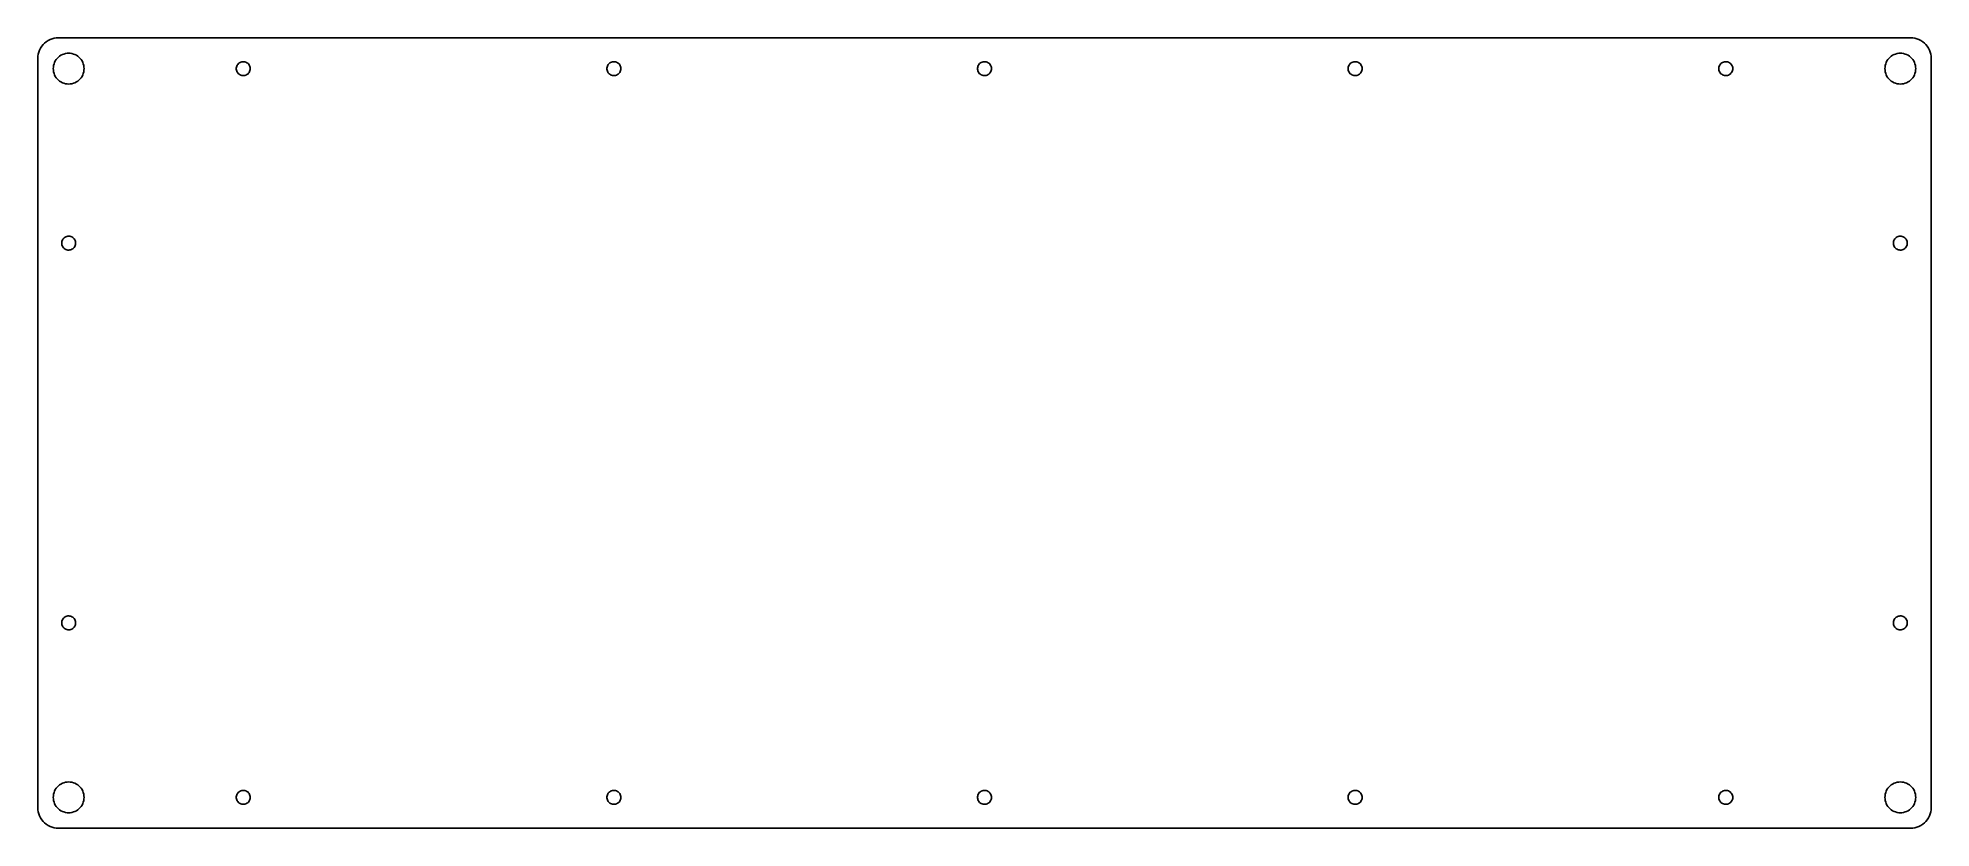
# Model space of a CAD drawing. Header units: metres. Extents: x -230 to 230, y -96 to 96.
import ezdxf

# ---------------------------------------------------------------- set-up
doc = ezdxf.new("R2010")
doc.units = ezdxf.units.M

msp = doc.modelspace()

# ---------------------------------------------------------------- linework, layer by layer
for p, q in [((-230.391, 92.2896), (-230.473, 91.7726)), ((-230.255, 92.7951), (-230.391, 92.2896)), ((-230.068, 93.2837), (-230.255, 92.7951)), ((-229.83, 93.75), (-230.068, 93.2837)), ((-229.545, 94.1889), (-229.83, 93.75)), ((-229.216, 94.5957), (-229.545, 94.1889)), ((-228.846, 94.9657), (-229.216, 94.5957)), ((-228.439, 95.2951), (-228.846, 94.9657)), ((-228, 95.5801), (-228.439, 95.2951)), ((-227.534, 95.8177), (-228, 95.5801)), ((-227.045, 96.0053), (-227.534, 95.8177)), ((-226.54, 96.1407), (-227.045, 96.0053)), ((-226.023, 96.2226), (-226.54, 96.1407)), ((-225.5, 96.25), (-226.023, 96.2226)), ((225.5, 96.25), (-225.5, 96.25)), ((-224.525, 92.1758), (-224.159, 92.3165)), ((-224.159, 92.3165), (-223.78, 92.418)), ((-223.78, 92.418), (-223.392, 92.4794)), ((-223.392, 92.4794), (-223, 92.5)), ((-223, 92.5), (-222.608, 92.4794)), ((-222.608, 92.4794), (-222.22, 92.418)), ((-222.22, 92.418), (-221.841, 92.3165)), ((-221.841, 92.3165), (-221.475, 92.1758)), ((221.475, 92.1758), (221.841, 92.3165)), ((221.841, 92.3165), (222.22, 92.418)), ((222.22, 92.418), (222.608, 92.4794)), ((222.608, 92.4794), (223, 92.5)), ((223, 92.5), (223.392, 92.4794)), ((223.392, 92.4794), (223.78, 92.418)), ((223.78, 92.418), (224.159, 92.3165)), ((224.159, 92.3165), (224.525, 92.1758)), ((226.023, 96.2226), (225.5, 96.25)), ((226.54, 96.1407), (226.023, 96.2226)), ((227.045, 96.0053), (226.54, 96.1407)), ((227.534, 95.8177), (227.045, 96.0053)), ((228, 95.5801), (227.534, 95.8177)), ((228.439, 95.2951), (228, 95.5801)), ((228.846, 94.9657), (228.439, 95.2951)), ((229.216, 94.5957), (228.846, 94.9657)), ((229.545, 94.1889), (229.216, 94.5957)), ((229.83, 93.75), (229.545, 94.1889)), ((230.068, 93.2837), (229.83, 93.75)), ((230.255, 92.7951), (230.068, 93.2837)), ((230.391, 92.2896), (230.255, 92.7951)), ((230.473, 91.7726), (230.391, 92.2896)), ((-230.473, 91.7726), (-230.5, 91.25)), ((-230.5, 91.25), (-230.5, -91.25)), ((-226.75, 88.75), (-226.729, 89.142)), ((-226.729, 88.358), (-226.75, 88.75)), ((-226.729, 89.142), (-226.668, 89.5297)), ((-226.668, 87.9703), (-226.729, 88.358)), ((-226.668, 89.5297), (-226.566, 89.9088)), ((-226.566, 87.5912), (-226.668, 87.9703)), ((-226.566, 89.9088), (-226.426, 90.2753)), ((-226.426, 87.2247), (-226.566, 87.5912)), ((-226.426, 90.2753), (-226.248, 90.625)), ((-226.248, 90.625), (-226.034, 90.9542)), ((-226.034, 90.9542), (-225.787, 91.2592)), ((-225.787, 91.2592), (-225.509, 91.5368)), ((-225.509, 91.5368), (-225.204, 91.7838)), ((-225.204, 91.7838), (-224.875, 91.9976)), ((-224.875, 91.9976), (-224.525, 92.1758)), ((-221.475, 92.1758), (-221.125, 91.9976)), ((-221.125, 91.9976), (-220.796, 91.7838)), ((-220.796, 91.7838), (-220.491, 91.5368)), ((-220.491, 91.5368), (-220.213, 91.2592)), ((-220.213, 91.2592), (-219.966, 90.9542)), ((-219.966, 90.9542), (-219.752, 90.625)), ((-219.752, 90.625), (-219.574, 90.2753)), ((-219.574, 90.2753), (-219.434, 89.9088)), ((-219.434, 87.5912), (-219.574, 87.2247)), ((-219.434, 89.9088), (-219.332, 89.5297)), ((-219.332, 87.9703), (-219.434, 87.5912)), ((-219.332, 89.5297), (-219.271, 89.142)), ((-219.271, 88.358), (-219.332, 87.9703)), ((-219.271, 89.142), (-219.25, 88.75)), ((-219.25, 88.75), (-219.271, 88.358)), ((-182.195, 88.8741), (-182.159, 89.1196)), ((-182.195, 88.6259), (-182.195, 88.8741)), ((-182.159, 88.3804), (-182.195, 88.6259)), ((-182.159, 89.1196), (-182.088, 89.3573)), ((-182.088, 88.1427), (-182.159, 88.3804)), ((-182.088, 89.3573), (-181.982, 89.582)), ((-181.982, 87.918), (-182.088, 88.1427)), ((-181.982, 89.582), (-181.846, 89.789)), ((-181.846, 87.711), (-181.982, 87.918)), ((-181.846, 89.789), (-181.68, 89.9738)), ((-181.68, 87.5262), (-181.846, 87.711)), ((-181.68, 89.9738), (-181.489, 90.1326)), ((-181.489, 90.1326), (-181.277, 90.2619)), ((-181.277, 90.2619), (-181.049, 90.3589)), ((-181.049, 90.3589), (-180.809, 90.4217)), ((-180.809, 90.4217), (-180.562, 90.4489)), ((-180.562, 90.4489), (-180.314, 90.4398)), ((-180.314, 90.4398), (-180.07, 90.3947)), ((-180.07, 90.3947), (-179.835, 90.3146)), ((-179.835, 90.3146), (-179.614, 90.2011)), ((-179.614, 90.2011), (-179.413, 90.0567)), ((-179.413, 90.0567), (-179.234, 89.8844)), ((-179.234, 87.6156), (-179.413, 87.4433)), ((-179.234, 89.8844), (-179.082, 89.688)), ((-179.082, 87.812), (-179.234, 87.6156)), ((-179.082, 89.688), (-178.961, 89.4716)), ((-178.961, 88.0284), (-179.082, 87.812)), ((-178.961, 89.4716), (-178.872, 89.2398)), ((-178.872, 88.2602), (-178.961, 88.0284)), ((-178.872, 89.2398), (-178.818, 88.9975)), ((-178.818, 88.5025), (-178.872, 88.2602)), ((-178.818, 88.9975), (-178.8, 88.75)), ((-178.8, 88.75), (-178.818, 88.5025)), ((-91.9455, 88.8741), (-91.9093, 89.1196)), ((-91.9455, 88.6259), (-91.9455, 88.8741)), ((-91.9093, 88.3804), (-91.9455, 88.6259)), ((-91.9093, 89.1196), (-91.8378, 89.3573)), ((-91.8378, 88.1427), (-91.9093, 88.3804)), ((-91.8378, 89.3573), (-91.7325, 89.582)), ((-91.7325, 87.918), (-91.8378, 88.1427)), ((-91.7325, 89.582), (-91.5955, 89.789)), ((-91.5955, 87.711), (-91.7325, 87.918)), ((-91.5955, 89.789), (-91.4299, 89.9738)), ((-91.4299, 87.5262), (-91.5955, 87.711)), ((-91.4299, 89.9738), (-91.2392, 90.1326)), ((-91.2392, 90.1326), (-91.0273, 90.2619)), ((-91.0273, 90.2619), (-90.7989, 90.3589)), ((-90.7989, 90.3589), (-90.5588, 90.4217)), ((-90.5588, 90.4217), (-90.3121, 90.4489)), ((-90.3121, 90.4489), (-90.0641, 90.4398)), ((-90.0641, 90.4398), (-89.82, 90.3947)), ((-89.82, 90.3947), (-89.5851, 90.3146)), ((-89.5851, 90.3146), (-89.3644, 90.2011)), ((-89.3644, 90.2011), (-89.1626, 90.0567)), ((-89.1626, 90.0567), (-88.9839, 89.8844)), ((-88.9839, 87.6156), (-89.1626, 87.4433)), ((-88.9839, 89.8844), (-88.8322, 89.688)), ((-88.8322, 87.812), (-88.9839, 87.6156)), ((-88.8322, 89.688), (-88.7107, 89.4716)), ((-88.7107, 88.0284), (-88.8322, 87.812)), ((-88.7107, 89.4716), (-88.6221, 89.2398)), ((-88.6221, 88.2602), (-88.7107, 88.0284)), ((-88.6221, 89.2398), (-88.5681, 88.9975)), ((-88.5681, 88.5025), (-88.6221, 88.2602)), ((-88.5681, 88.9975), (-88.55, 88.75)), ((-88.55, 88.75), (-88.5681, 88.5025)), ((-1.69545, 88.8741), (-1.65932, 89.1196)), ((-1.69545, 88.6259), (-1.69545, 88.8741)), ((-1.65932, 88.3804), (-1.69545, 88.6259)), ((-1.65932, 89.1196), (-1.58781, 89.3573)), ((-1.58781, 88.1427), (-1.65932, 88.3804)), ((-1.58781, 89.3573), (-1.48248, 89.582)), ((-1.48248, 87.918), (-1.58781, 88.1427)), ((-1.48248, 89.582), (-1.34554, 89.789)), ((-1.34554, 87.711), (-1.48248, 87.918)), ((-1.34554, 89.789), (-1.17992, 89.9738)), ((-1.17992, 87.5262), (-1.34554, 87.711)), ((-1.17992, 89.9738), (-0.98915, 90.1326)), ((-0.98915, 90.1326), (-0.7773, 90.2619)), ((-0.7773, 90.2619), (-0.54889, 90.3589)), ((-0.54889, 90.3589), (-0.30878, 90.4217)), ((-0.30878, 90.4217), (-0.06207, 90.4489)), ((-0.06207, 90.4489), (0.18593, 90.4398)), ((0.18593, 90.4398), (0.42998, 90.3947)), ((0.42998, 90.3947), (0.66487, 90.3146)), ((0.66487, 90.3146), (0.88559, 90.2011)), ((0.88559, 90.2011), (1.08743, 90.0567)), ((1.08743, 90.0567), (1.2661, 89.8844)), ((1.2661, 87.6156), (1.08743, 87.4433)), ((1.2661, 89.8844), (1.41779, 89.688)), ((1.41779, 87.812), (1.2661, 87.6156)), ((1.41779, 89.688), (1.53926, 89.4716)), ((1.53926, 88.0284), (1.41779, 87.812)), ((1.53926, 89.4716), (1.62791, 89.2398)), ((1.62791, 88.2602), (1.53926, 88.0284)), ((1.62791, 89.2398), (1.68187, 88.9975)), ((1.68187, 88.5025), (1.62791, 88.2602)), ((1.68187, 88.9975), (1.7, 88.75)), ((1.7, 88.75), (1.68187, 88.5025)), ((88.5545, 88.8741), (88.5907, 89.1196)), ((88.5545, 88.6259), (88.5545, 88.8741)), ((88.5907, 88.3804), (88.5545, 88.6259)), ((88.5907, 89.1196), (88.6622, 89.3573)), ((88.6622, 88.1427), (88.5907, 88.3804)), ((88.6622, 89.3573), (88.7675, 89.582)), ((88.7675, 87.918), (88.6622, 88.1427)), ((88.7675, 89.582), (88.9044, 89.789)), ((88.9044, 87.711), (88.7675, 87.918)), ((88.9044, 89.789), (89.0701, 89.9738)), ((89.0701, 87.5262), (88.9044, 87.711)), ((89.0701, 89.9738), (89.2608, 90.1326)), ((89.2608, 90.1326), (89.4727, 90.2619)), ((89.4727, 90.2619), (89.7011, 90.3589)), ((89.7011, 90.3589), (89.9412, 90.4217)), ((89.9412, 90.4217), (90.1879, 90.4489)), ((90.1879, 90.4489), (90.4359, 90.4398)), ((90.4359, 90.4398), (90.68, 90.3947)), ((90.68, 90.3947), (90.9149, 90.3146)), ((90.9149, 90.3146), (91.1356, 90.2011)), ((91.1356, 90.2011), (91.3374, 90.0567)), ((91.3374, 90.0567), (91.5161, 89.8844)), ((91.5161, 87.6156), (91.3374, 87.4433)), ((91.5161, 89.8844), (91.6678, 89.688)), ((91.6678, 87.812), (91.5161, 87.6156)), ((91.6678, 89.688), (91.7893, 89.4716)), ((91.7893, 88.0284), (91.6678, 87.812)), ((91.7893, 89.4716), (91.8779, 89.2398)), ((91.8779, 88.2602), (91.7893, 88.0284)), ((91.8779, 89.2398), (91.9319, 88.9975)), ((91.9319, 88.5025), (91.8779, 88.2602)), ((91.9319, 88.9975), (91.95, 88.75)), ((91.95, 88.75), (91.9319, 88.5025)), ((178.805, 88.8741), (178.841, 89.1196)), ((178.805, 88.6259), (178.805, 88.8741)), ((178.841, 88.3804), (178.805, 88.6259)), ((178.841, 89.1196), (178.912, 89.3573)), ((178.912, 88.1427), (178.841, 88.3804)), ((178.912, 89.3573), (179.018, 89.582)), ((179.018, 87.918), (178.912, 88.1427)), ((179.018, 89.582), (179.154, 89.789)), ((179.154, 87.711), (179.018, 87.918)), ((179.154, 89.789), (179.32, 89.9738)), ((179.32, 87.5262), (179.154, 87.711)), ((179.32, 89.9738), (179.511, 90.1326)), ((179.511, 90.1326), (179.723, 90.2619)), ((179.723, 90.2619), (179.951, 90.3589)), ((179.951, 90.3589), (180.191, 90.4217)), ((180.191, 90.4217), (180.438, 90.4489)), ((180.438, 90.4489), (180.686, 90.4398)), ((180.686, 90.4398), (180.93, 90.3947)), ((180.93, 90.3947), (181.165, 90.3146)), ((181.165, 90.3146), (181.386, 90.2011)), ((181.386, 90.2011), (181.587, 90.0567)), ((181.587, 90.0567), (181.766, 89.8844)), ((181.766, 87.6156), (181.587, 87.4433)), ((181.766, 89.8844), (181.918, 89.688)), ((181.918, 87.812), (181.766, 87.6156)), ((181.918, 89.688), (182.039, 89.4716)), ((182.039, 88.0284), (181.918, 87.812)), ((182.039, 89.4716), (182.128, 89.2398)), ((182.128, 88.2602), (182.039, 88.0284)), ((182.128, 89.2398), (182.182, 88.9975)), ((182.182, 88.5025), (182.128, 88.2602)), ((182.182, 88.9975), (182.2, 88.75)), ((182.2, 88.75), (182.182, 88.5025)), ((219.25, 88.75), (219.271, 89.142)), ((219.271, 88.358), (219.25, 88.75)), ((219.271, 89.142), (219.332, 89.5297)), ((219.332, 87.9703), (219.271, 88.358)), ((219.332, 89.5297), (219.434, 89.9088)), ((219.434, 87.5912), (219.332, 87.9703)), ((219.434, 89.9088), (219.574, 90.2753)), ((219.574, 87.2247), (219.434, 87.5912)), ((219.574, 90.2753), (219.752, 90.625)), ((219.752, 90.625), (219.966, 90.9542)), ((219.966, 90.9542), (220.213, 91.2592)), ((220.213, 91.2592), (220.491, 91.5368)), ((220.491, 91.5368), (220.796, 91.7838)), ((220.796, 91.7838), (221.125, 91.9976)), ((221.125, 91.9976), (221.475, 92.1758)), ((224.525, 92.1758), (224.875, 91.9976)), ((224.875, 91.9976), (225.204, 91.7838)), ((225.204, 91.7838), (225.509, 91.5368)), ((225.509, 91.5368), (225.787, 91.2592)), ((225.787, 91.2592), (226.034, 90.9542)), ((226.034, 90.9542), (226.248, 90.625)), ((226.248, 90.625), (226.426, 90.2753)), ((226.426, 90.2753), (226.566, 89.9088)), ((226.566, 87.5912), (226.426, 87.2247)), ((226.566, 89.9088), (226.668, 89.5297)), ((226.668, 87.9703), (226.566, 87.5912)), ((226.668, 89.5297), (226.729, 89.142)), ((226.729, 88.358), (226.668, 87.9703)), ((226.729, 89.142), (226.75, 88.75)), ((226.75, 88.75), (226.729, 88.358)), ((230.5, 91.25), (230.473, 91.7726)), ((230.5, -91.25), (230.5, 91.25)), ((-226.248, 86.875), (-226.426, 87.2247)), ((-226.034, 86.5458), (-226.248, 86.875)), ((-225.787, 86.2408), (-226.034, 86.5458)), ((-225.509, 85.9632), (-225.787, 86.2408)), ((-225.204, 85.7162), (-225.509, 85.9632)), ((-224.875, 85.5024), (-225.204, 85.7162)), ((-224.525, 85.3242), (-224.875, 85.5024)), ((-224.159, 85.1835), (-224.525, 85.3242)), ((-223.78, 85.0819), (-224.159, 85.1835)), ((-223.392, 85.0205), (-223.78, 85.0819)), ((-223, 85), (-223.392, 85.0205)), ((-222.608, 85.0205), (-223, 85)), ((-222.22, 85.0819), (-222.608, 85.0205)), ((-221.841, 85.1835), (-222.22, 85.0819)), ((-221.475, 85.3242), (-221.841, 85.1835)), ((-221.125, 85.5024), (-221.475, 85.3242)), ((-220.796, 85.7162), (-221.125, 85.5024)), ((-220.491, 85.9632), (-220.796, 85.7162)), ((-220.213, 86.2408), (-220.491, 85.9632)), ((-219.966, 86.5458), (-220.213, 86.2408)), ((-219.752, 86.875), (-219.966, 86.5458)), ((-219.574, 87.2247), (-219.752, 86.875)), ((-181.489, 87.3674), (-181.68, 87.5262)), ((-181.277, 87.2381), (-181.489, 87.3674)), ((-181.049, 87.1411), (-181.277, 87.2381)), ((-180.809, 87.0783), (-181.049, 87.1411)), ((-180.562, 87.0511), (-180.809, 87.0783)), ((-180.314, 87.0602), (-180.562, 87.0511)), ((-180.07, 87.1053), (-180.314, 87.0602)), ((-179.835, 87.1854), (-180.07, 87.1053)), ((-179.614, 87.2989), (-179.835, 87.1854)), ((-179.413, 87.4433), (-179.614, 87.2989)), ((-91.2392, 87.3674), (-91.4299, 87.5262)), ((-91.0273, 87.2381), (-91.2392, 87.3674)), ((-90.7989, 87.1411), (-91.0273, 87.2381)), ((-90.5588, 87.0783), (-90.7989, 87.1411)), ((-90.3121, 87.0511), (-90.5588, 87.0783)), ((-90.0641, 87.0602), (-90.3121, 87.0511)), ((-89.82, 87.1053), (-90.0641, 87.0602)), ((-89.5851, 87.1854), (-89.82, 87.1053)), ((-89.3644, 87.2989), (-89.5851, 87.1854)), ((-89.1626, 87.4433), (-89.3644, 87.2989)), ((-0.98915, 87.3674), (-1.17992, 87.5262)), ((-0.7773, 87.2381), (-0.98915, 87.3674)), ((-0.54889, 87.1411), (-0.7773, 87.2381)), ((-0.30878, 87.0783), (-0.54889, 87.1411)), ((-0.06207, 87.0511), (-0.30878, 87.0783)), ((0.18593, 87.0602), (-0.06207, 87.0511)), ((0.42998, 87.1053), (0.18593, 87.0602)), ((0.66487, 87.1854), (0.42998, 87.1053)), ((0.88559, 87.2989), (0.66487, 87.1854)), ((1.08743, 87.4433), (0.88559, 87.2989)), ((89.2608, 87.3674), (89.0701, 87.5262)), ((89.4727, 87.2381), (89.2608, 87.3674)), ((89.7011, 87.1411), (89.4727, 87.2381)), ((89.9412, 87.0783), (89.7011, 87.1411)), ((90.1879, 87.0511), (89.9412, 87.0783)), ((90.4359, 87.0602), (90.1879, 87.0511)), ((90.68, 87.1053), (90.4359, 87.0602)), ((90.9149, 87.1854), (90.68, 87.1053)), ((91.1356, 87.2989), (90.9149, 87.1854)), ((91.3374, 87.4433), (91.1356, 87.2989)), ((179.511, 87.3674), (179.32, 87.5262)), ((179.723, 87.2381), (179.511, 87.3674)), ((179.951, 87.1411), (179.723, 87.2381)), ((180.191, 87.0783), (179.951, 87.1411)), ((180.438, 87.0511), (180.191, 87.0783)), ((180.686, 87.0602), (180.438, 87.0511)), ((180.93, 87.1053), (180.686, 87.0602)), ((181.165, 87.1854), (180.93, 87.1053)), ((181.386, 87.2989), (181.165, 87.1854)), ((181.587, 87.4433), (181.386, 87.2989)), ((219.752, 86.875), (219.574, 87.2247)), ((219.966, 86.5458), (219.752, 86.875)), ((220.213, 86.2408), (219.966, 86.5458)), ((220.491, 85.9632), (220.213, 86.2408)), ((220.796, 85.7162), (220.491, 85.9632)), ((221.125, 85.5024), (220.796, 85.7162)), ((221.475, 85.3242), (221.125, 85.5024)), ((221.841, 85.1835), (221.475, 85.3242)), ((222.22, 85.0819), (221.841, 85.1835)), ((222.608, 85.0205), (222.22, 85.0819)), ((223, 85), (222.608, 85.0205)), ((223.392, 85.0205), (223, 85)), ((223.78, 85.0819), (223.392, 85.0205)), ((224.159, 85.1835), (223.78, 85.0819)), ((224.525, 85.3242), (224.159, 85.1835)), ((224.875, 85.5024), (224.525, 85.3242)), ((225.204, 85.7162), (224.875, 85.5024)), ((225.509, 85.9632), (225.204, 85.7162)), ((225.787, 86.2408), (225.509, 85.9632)), ((226.034, 86.5458), (225.787, 86.2408)), ((226.248, 86.875), (226.034, 86.5458)), ((226.426, 87.2247), (226.248, 86.875)), ((-224.7, 46.25), (-224.682, 46.4975)), ((-224.682, 46.0025), (-224.7, 46.25)), ((-224.682, 46.4975), (-224.628, 46.7398)), ((-224.628, 46.7398), (-224.539, 46.9716)), ((-224.539, 46.9716), (-224.418, 47.188)), ((-224.418, 47.188), (-224.266, 47.3844)), ((-224.266, 47.3844), (-224.087, 47.5567)), ((-224.087, 47.5567), (-223.886, 47.7011)), ((-223.886, 47.7011), (-223.665, 47.8146)), ((-223.665, 47.8146), (-223.43, 47.8947)), ((-223.43, 47.8947), (-223.186, 47.9398)), ((-223.186, 47.9398), (-222.938, 47.9489)), ((-222.938, 47.9489), (-222.691, 47.9217)), ((-222.691, 47.9217), (-222.451, 47.8589)), ((-222.451, 47.8589), (-222.223, 47.7619)), ((-222.223, 47.7619), (-222.011, 47.6326)), ((-222.011, 47.6326), (-221.82, 47.4738)), ((-221.82, 47.4738), (-221.654, 47.289)), ((-221.654, 47.289), (-221.518, 47.082)), ((-221.518, 47.082), (-221.412, 46.8573)), ((-221.412, 46.8573), (-221.341, 46.6196)), ((-221.341, 46.6196), (-221.305, 46.3741)), ((-221.305, 46.1259), (-221.341, 45.8804)), ((-221.305, 46.3741), (-221.305, 46.1259)), ((221.305, 46.3741), (221.341, 46.6196)), ((221.305, 46.1259), (221.305, 46.3741)), ((221.341, 45.8804), (221.305, 46.1259)), ((221.341, 46.6196), (221.412, 46.8573)), ((221.412, 46.8573), (221.518, 47.082)), ((221.518, 47.082), (221.654, 47.289)), ((221.654, 47.289), (221.82, 47.4738)), ((221.82, 47.4738), (222.011, 47.6326)), ((222.011, 47.6326), (222.223, 47.7619)), ((222.223, 47.7619), (222.451, 47.8589)), ((222.451, 47.8589), (222.691, 47.9217)), ((222.691, 47.9217), (222.938, 47.9489)), ((222.938, 47.9489), (223.186, 47.9398)), ((223.186, 47.9398), (223.43, 47.8947)), ((223.43, 47.8947), (223.665, 47.8146)), ((223.665, 47.8146), (223.886, 47.7011)), ((223.886, 47.7011), (224.087, 47.5567)), ((224.087, 47.5567), (224.266, 47.3844)), ((224.266, 47.3844), (224.418, 47.188)), ((224.418, 47.188), (224.539, 46.9716)), ((224.539, 46.9716), (224.628, 46.7398)), ((224.628, 46.7398), (224.682, 46.4975)), ((224.682, 46.4975), (224.7, 46.25)), ((224.7, 46.25), (224.682, 46.0025)), ((-224.628, 45.7602), (-224.682, 46.0025)), ((-224.539, 45.5284), (-224.628, 45.7602)), ((-224.418, 45.312), (-224.539, 45.5284)), ((-224.266, 45.1156), (-224.418, 45.312)), ((-224.087, 44.9433), (-224.266, 45.1156)), ((-223.886, 44.7989), (-224.087, 44.9433)), ((-223.665, 44.6854), (-223.886, 44.7989)), ((-223.43, 44.6053), (-223.665, 44.6854)), ((-223.186, 44.5602), (-223.43, 44.6053)), ((-222.938, 44.5511), (-223.186, 44.5602)), ((-222.691, 44.5783), (-222.938, 44.5511)), ((-222.451, 44.6411), (-222.691, 44.5783)), ((-222.223, 44.7381), (-222.451, 44.6411)), ((-222.011, 44.8674), (-222.223, 44.7381)), ((-221.82, 45.0262), (-222.011, 44.8674)), ((-221.654, 45.211), (-221.82, 45.0262)), ((-221.518, 45.418), (-221.654, 45.211)), ((-221.412, 45.6427), (-221.518, 45.418)), ((-221.341, 45.8804), (-221.412, 45.6427)), ((221.412, 45.6427), (221.341, 45.8804)), ((221.518, 45.418), (221.412, 45.6427)), ((221.654, 45.211), (221.518, 45.418)), ((221.82, 45.0262), (221.654, 45.211)), ((222.011, 44.8674), (221.82, 45.0262)), ((222.223, 44.7381), (222.011, 44.8674)), ((222.451, 44.6411), (222.223, 44.7381)), ((222.691, 44.5783), (222.451, 44.6411)), ((222.938, 44.5511), (222.691, 44.5783)), ((223.186, 44.5602), (222.938, 44.5511)), ((223.43, 44.6053), (223.186, 44.5602)), ((223.665, 44.6854), (223.43, 44.6053)), ((223.886, 44.7989), (223.665, 44.6854)), ((224.087, 44.9433), (223.886, 44.7989)), ((224.266, 45.1156), (224.087, 44.9433)), ((224.418, 45.312), (224.266, 45.1156)), ((224.539, 45.5284), (224.418, 45.312)), ((224.628, 45.7602), (224.539, 45.5284)), ((224.682, 46.0025), (224.628, 45.7602)), ((-224.7, -46.25), (-224.682, -46.0025)), ((-224.682, -46.0025), (-224.628, -45.7602)), ((-224.628, -45.7602), (-224.539, -45.5284)), ((-224.539, -45.5284), (-224.418, -45.312)), ((-224.418, -45.312), (-224.266, -45.1156)), ((-224.266, -45.1156), (-224.087, -44.9433)), ((-224.087, -44.9433), (-223.886, -44.7989)), ((-223.886, -44.7989), (-223.665, -44.6854)), ((-223.665, -44.6854), (-223.43, -44.6053)), ((-223.43, -44.6053), (-223.186, -44.5602)), ((-223.186, -44.5602), (-222.938, -44.5511)), ((-222.938, -44.5511), (-222.691, -44.5783)), ((-222.691, -44.5783), (-222.451, -44.6411)), ((-222.451, -44.6411), (-222.223, -44.7381)), ((-222.223, -44.7381), (-222.011, -44.8674)), ((-222.011, -44.8674), (-221.82, -45.0262)), ((-221.82, -45.0262), (-221.654, -45.211)), ((-221.654, -45.211), (-221.518, -45.418)), ((-221.518, -45.418), (-221.412, -45.6427)), ((-221.412, -45.6427), (-221.341, -45.8804)), ((-221.341, -45.8804), (-221.305, -46.1259)), ((221.305, -46.1259), (221.341, -45.8804)), ((221.341, -45.8804), (221.412, -45.6427)), ((221.412, -45.6427), (221.518, -45.418)), ((221.518, -45.418), (221.654, -45.211)), ((221.654, -45.211), (221.82, -45.0262)), ((221.82, -45.0262), (222.011, -44.8674)), ((222.011, -44.8674), (222.223, -44.7381)), ((222.223, -44.7381), (222.451, -44.6411)), ((222.451, -44.6411), (222.691, -44.5783)), ((222.691, -44.5783), (222.938, -44.5511)), ((222.938, -44.5511), (223.186, -44.5602)), ((223.186, -44.5602), (223.43, -44.6053)), ((223.43, -44.6053), (223.665, -44.6854)), ((223.665, -44.6854), (223.886, -44.7989)), ((223.886, -44.7989), (224.087, -44.9433)), ((224.087, -44.9433), (224.266, -45.1156)), ((224.266, -45.1156), (224.418, -45.312)), ((224.418, -45.312), (224.539, -45.5284)), ((224.539, -45.5284), (224.628, -45.7602)), ((224.628, -45.7602), (224.682, -46.0025)), ((224.682, -46.0025), (224.7, -46.25)), ((-224.682, -46.4975), (-224.7, -46.25)), ((-224.628, -46.7398), (-224.682, -46.4975)), ((-224.539, -46.9716), (-224.628, -46.7398)), ((-224.418, -47.188), (-224.539, -46.9716)), ((-224.266, -47.3844), (-224.418, -47.188)), ((-224.087, -47.5567), (-224.266, -47.3844)), ((-223.886, -47.7011), (-224.087, -47.5567)), ((-223.665, -47.8146), (-223.886, -47.7011)), ((-223.43, -47.8947), (-223.665, -47.8146)), ((-223.186, -47.9398), (-223.43, -47.8947)), ((-222.938, -47.9489), (-223.186, -47.9398)), ((-222.691, -47.9217), (-222.938, -47.9489)), ((-222.451, -47.8589), (-222.691, -47.9217)), ((-222.223, -47.7619), (-222.451, -47.8589)), ((-222.011, -47.6326), (-222.223, -47.7619)), ((-221.82, -47.4738), (-222.011, -47.6326)), ((-221.654, -47.289), (-221.82, -47.4738)), ((-221.518, -47.082), (-221.654, -47.289)), ((-221.412, -46.8573), (-221.518, -47.082)), ((-221.341, -46.6196), (-221.412, -46.8573)), ((-221.305, -46.3741), (-221.341, -46.6196)), ((-221.305, -46.1259), (-221.305, -46.3741)), ((221.305, -46.3741), (221.305, -46.1259)), ((221.341, -46.6196), (221.305, -46.3741)), ((221.412, -46.8573), (221.341, -46.6196)), ((221.518, -47.082), (221.412, -46.8573)), ((221.654, -47.289), (221.518, -47.082)), ((221.82, -47.4738), (221.654, -47.289)), ((222.011, -47.6326), (221.82, -47.4738)), ((222.223, -47.7619), (222.011, -47.6326)), ((222.451, -47.8589), (222.223, -47.7619)), ((222.691, -47.9217), (222.451, -47.8589)), ((222.938, -47.9489), (222.691, -47.9217)), ((223.186, -47.9398), (222.938, -47.9489)), ((223.43, -47.8947), (223.186, -47.9398)), ((223.665, -47.8146), (223.43, -47.8947)), ((223.886, -47.7011), (223.665, -47.8146)), ((224.087, -47.5567), (223.886, -47.7011)), ((224.266, -47.3844), (224.087, -47.5567)), ((224.418, -47.188), (224.266, -47.3844)), ((224.539, -46.9716), (224.418, -47.188)), ((224.628, -46.7398), (224.539, -46.9716)), ((224.682, -46.4975), (224.628, -46.7398)), ((224.7, -46.25), (224.682, -46.4975)), ((-226.566, -87.5912), (-226.426, -87.2247)), ((-226.426, -87.2247), (-226.248, -86.875)), ((-226.248, -86.875), (-226.034, -86.5458)), ((-226.034, -86.5458), (-225.787, -86.2408)), ((-225.787, -86.2408), (-225.509, -85.9632)), ((-225.509, -85.9632), (-225.204, -85.7162)), ((-225.204, -85.7162), (-224.875, -85.5024)), ((-224.875, -85.5024), (-224.525, -85.3242)), ((-224.525, -85.3242), (-224.159, -85.1835)), ((-224.159, -85.1835), (-223.78, -85.0819)), ((-223.78, -85.0819), (-223.392, -85.0205)), ((-223.392, -85.0205), (-223, -85)), ((-223, -85), (-222.608, -85.0205)), ((-222.608, -85.0205), (-222.22, -85.0819)), ((-222.22, -85.0819), (-221.841, -85.1835)), ((-221.841, -85.1835), (-221.475, -85.3242)), ((-221.475, -85.3242), (-221.125, -85.5024)), ((-221.125, -85.5024), (-220.796, -85.7162)), ((-220.796, -85.7162), (-220.491, -85.9632)), ((-220.491, -85.9632), (-220.213, -86.2408)), ((-220.213, -86.2408), (-219.966, -86.5458)), ((-219.966, -86.5458), (-219.752, -86.875)), ((-219.752, -86.875), (-219.574, -87.2247)), ((-219.574, -87.2247), (-219.434, -87.5912)), ((-181.846, -87.711), (-181.68, -87.5262)), ((-181.68, -87.5262), (-181.489, -87.3674)), ((-181.489, -87.3674), (-181.277, -87.2381)), ((-181.277, -87.2381), (-181.049, -87.1411)), ((-181.049, -87.1411), (-180.809, -87.0783)), ((-180.809, -87.0783), (-180.562, -87.0511)), ((-180.562, -87.0511), (-180.314, -87.0602)), ((-180.314, -87.0602), (-180.07, -87.1053)), ((-180.07, -87.1053), (-179.835, -87.1854)), ((-179.835, -87.1854), (-179.614, -87.2989)), ((-179.614, -87.2989), (-179.413, -87.4433)), ((-179.413, -87.4433), (-179.234, -87.6156)), ((-91.5955, -87.711), (-91.4299, -87.5262)), ((-91.4299, -87.5262), (-91.2392, -87.3674)), ((-91.2392, -87.3674), (-91.0273, -87.2381)), ((-91.0273, -87.2381), (-90.7989, -87.1411)), ((-90.7989, -87.1411), (-90.5588, -87.0783)), ((-90.5588, -87.0783), (-90.3121, -87.0511)), ((-90.3121, -87.0511), (-90.0641, -87.0602)), ((-90.0641, -87.0602), (-89.82, -87.1053)), ((-89.82, -87.1053), (-89.5851, -87.1854)), ((-89.5851, -87.1854), (-89.3644, -87.2989)), ((-89.3644, -87.2989), (-89.1626, -87.4433)), ((-89.1626, -87.4433), (-88.9839, -87.6156)), ((-1.34554, -87.711), (-1.17992, -87.5262)), ((-1.17992, -87.5262), (-0.98915, -87.3674)), ((-0.98915, -87.3674), (-0.7773, -87.2381)), ((-0.7773, -87.2381), (-0.54889, -87.1411)), ((-0.54889, -87.1411), (-0.30878, -87.0783)), ((-0.30878, -87.0783), (-0.06207, -87.0511)), ((-0.06207, -87.0511), (0.18593, -87.0602)), ((0.18593, -87.0602), (0.42998, -87.1053)), ((0.42998, -87.1053), (0.66487, -87.1854)), ((0.66487, -87.1854), (0.88559, -87.2989)), ((0.88559, -87.2989), (1.08743, -87.4433)), ((1.08743, -87.4433), (1.2661, -87.6156)), ((88.9044, -87.711), (89.0701, -87.5262)), ((89.0701, -87.5262), (89.2608, -87.3674)), ((89.2608, -87.3674), (89.4727, -87.2381)), ((89.4727, -87.2381), (89.7011, -87.1411)), ((89.7011, -87.1411), (89.9412, -87.0783)), ((89.9412, -87.0783), (90.1879, -87.0511)), ((90.1879, -87.0511), (90.4359, -87.0602)), ((90.4359, -87.0602), (90.68, -87.1053)), ((90.68, -87.1053), (90.9149, -87.1854)), ((90.9149, -87.1854), (91.1356, -87.2989)), ((91.1356, -87.2989), (91.3374, -87.4433)), ((91.3374, -87.4433), (91.5161, -87.6156)), ((179.154, -87.711), (179.32, -87.5262)), ((179.32, -87.5262), (179.511, -87.3674)), ((179.511, -87.3674), (179.723, -87.2381)), ((179.723, -87.2381), (179.951, -87.1411)), ((179.951, -87.1411), (180.191, -87.0783)), ((180.191, -87.0783), (180.438, -87.0511)), ((180.438, -87.0511), (180.686, -87.0602)), ((180.686, -87.0602), (180.93, -87.1053)), ((180.93, -87.1053), (181.165, -87.1854)), ((181.165, -87.1854), (181.386, -87.2989)), ((181.386, -87.2989), (181.587, -87.4433)), ((181.587, -87.4433), (181.766, -87.6156)), ((219.434, -87.5912), (219.574, -87.2247)), ((219.574, -87.2247), (219.752, -86.875)), ((219.752, -86.875), (219.966, -86.5458)), ((219.966, -86.5458), (220.213, -86.2408)), ((220.213, -86.2408), (220.491, -85.9632)), ((220.491, -85.9632), (220.796, -85.7162)), ((220.796, -85.7162), (221.125, -85.5024)), ((221.125, -85.5024), (221.475, -85.3242)), ((221.475, -85.3242), (221.841, -85.1835)), ((221.841, -85.1835), (222.22, -85.0819)), ((222.22, -85.0819), (222.608, -85.0205)), ((222.608, -85.0205), (223, -85)), ((223, -85), (223.392, -85.0205)), ((223.392, -85.0205), (223.78, -85.0819)), ((223.78, -85.0819), (224.159, -85.1835)), ((224.159, -85.1835), (224.525, -85.3242)), ((224.525, -85.3242), (224.875, -85.5024)), ((224.875, -85.5024), (225.204, -85.7162)), ((225.204, -85.7162), (225.509, -85.9632)), ((225.509, -85.9632), (225.787, -86.2408)), ((225.787, -86.2408), (226.034, -86.5458)), ((226.034, -86.5458), (226.248, -86.875)), ((226.248, -86.875), (226.426, -87.2247)), ((226.426, -87.2247), (226.566, -87.5912)), ((-230.5, -91.25), (-230.473, -91.7726)), ((-230.473, -91.7726), (-230.391, -92.2896)), ((-226.75, -88.75), (-226.729, -88.358)), ((-226.729, -89.142), (-226.75, -88.75)), ((-226.729, -88.358), (-226.668, -87.9703)), ((-226.668, -89.5297), (-226.729, -89.142)), ((-226.668, -87.9703), (-226.566, -87.5912)), ((-226.566, -89.9088), (-226.668, -89.5297)), ((-226.426, -90.2753), (-226.566, -89.9088)), ((-226.248, -90.625), (-226.426, -90.2753)), ((-226.034, -90.9542), (-226.248, -90.625)), ((-225.787, -91.2592), (-226.034, -90.9542)), ((-225.509, -91.5368), (-225.787, -91.2592)), ((-225.204, -91.7838), (-225.509, -91.5368)), ((-224.875, -91.9976), (-225.204, -91.7838)), ((-224.525, -92.1758), (-224.875, -91.9976)), ((-224.159, -92.3165), (-224.525, -92.1758)), ((-221.475, -92.1758), (-221.841, -92.3165)), ((-221.125, -91.9976), (-221.475, -92.1758)), ((-220.796, -91.7838), (-221.125, -91.9976)), ((-220.491, -91.5368), (-220.796, -91.7838)), ((-220.213, -91.2592), (-220.491, -91.5368)), ((-219.966, -90.9542), (-220.213, -91.2592)), ((-219.752, -90.625), (-219.966, -90.9542)), ((-219.574, -90.2753), (-219.752, -90.625)), ((-219.434, -89.9088), (-219.574, -90.2753)), ((-219.434, -87.5912), (-219.332, -87.9703)), ((-219.332, -89.5297), (-219.434, -89.9088)), ((-219.332, -87.9703), (-219.271, -88.358)), ((-219.271, -89.142), (-219.332, -89.5297)), ((-219.271, -88.358), (-219.25, -88.75)), ((-219.25, -88.75), (-219.271, -89.142)), ((-182.195, -88.6259), (-182.159, -88.3804)), ((-182.195, -88.8741), (-182.195, -88.6259)), ((-182.159, -89.1196), (-182.195, -88.8741)), ((-182.159, -88.3804), (-182.088, -88.1427)), ((-182.088, -89.3573), (-182.159, -89.1196)), ((-182.088, -88.1427), (-181.982, -87.918)), ((-181.982, -89.582), (-182.088, -89.3573)), ((-181.982, -87.918), (-181.846, -87.711)), ((-181.846, -89.789), (-181.982, -89.582)), ((-181.68, -89.9738), (-181.846, -89.789)), ((-181.489, -90.1326), (-181.68, -89.9738)), ((-181.277, -90.2619), (-181.489, -90.1326)), ((-181.049, -90.3589), (-181.277, -90.2619)), ((-180.809, -90.4217), (-181.049, -90.3589)), ((-180.562, -90.4489), (-180.809, -90.4217)), ((-180.314, -90.4398), (-180.562, -90.4489)), ((-180.07, -90.3947), (-180.314, -90.4398)), ((-179.835, -90.3146), (-180.07, -90.3947)), ((-179.614, -90.2011), (-179.835, -90.3146)), ((-179.413, -90.0567), (-179.614, -90.2011)), ((-179.234, -89.8844), (-179.413, -90.0567)), ((-179.234, -87.6156), (-179.082, -87.812)), ((-179.082, -89.688), (-179.234, -89.8844)), ((-179.082, -87.812), (-178.961, -88.0284)), ((-178.961, -89.4716), (-179.082, -89.688)), ((-178.961, -88.0284), (-178.872, -88.2602)), ((-178.872, -89.2398), (-178.961, -89.4716)), ((-178.872, -88.2602), (-178.818, -88.5025)), ((-178.818, -88.9975), (-178.872, -89.2398)), ((-178.818, -88.5025), (-178.8, -88.75)), ((-178.8, -88.75), (-178.818, -88.9975)), ((-91.9455, -88.6259), (-91.9093, -88.3804)), ((-91.9455, -88.8741), (-91.9455, -88.6259)), ((-91.9093, -89.1196), (-91.9455, -88.8741)), ((-91.9093, -88.3804), (-91.8378, -88.1427)), ((-91.8378, -89.3573), (-91.9093, -89.1196)), ((-91.8378, -88.1427), (-91.7325, -87.918)), ((-91.7325, -89.582), (-91.8378, -89.3573)), ((-91.7325, -87.918), (-91.5955, -87.711)), ((-91.5955, -89.789), (-91.7325, -89.582)), ((-91.4299, -89.9738), (-91.5955, -89.789)), ((-91.2392, -90.1326), (-91.4299, -89.9738)), ((-91.0273, -90.2619), (-91.2392, -90.1326)), ((-90.7989, -90.3589), (-91.0273, -90.2619)), ((-90.5588, -90.4217), (-90.7989, -90.3589)), ((-90.3121, -90.4489), (-90.5588, -90.4217)), ((-90.0641, -90.4398), (-90.3121, -90.4489)), ((-89.82, -90.3947), (-90.0641, -90.4398)), ((-89.5851, -90.3146), (-89.82, -90.3947)), ((-89.3644, -90.2011), (-89.5851, -90.3146)), ((-89.1626, -90.0567), (-89.3644, -90.2011)), ((-88.9839, -89.8844), (-89.1626, -90.0567)), ((-88.9839, -87.6156), (-88.8322, -87.812)), ((-88.8322, -89.688), (-88.9839, -89.8844)), ((-88.8322, -87.812), (-88.7107, -88.0284)), ((-88.7107, -89.4716), (-88.8322, -89.688)), ((-88.7107, -88.0284), (-88.6221, -88.2602)), ((-88.6221, -89.2398), (-88.7107, -89.4716)), ((-88.6221, -88.2602), (-88.5681, -88.5025)), ((-88.5681, -88.9975), (-88.6221, -89.2398)), ((-88.5681, -88.5025), (-88.55, -88.75)), ((-88.55, -88.75), (-88.5681, -88.9975)), ((-1.69545, -88.6259), (-1.65932, -88.3804)), ((-1.69545, -88.8741), (-1.69545, -88.6259)), ((-1.65932, -89.1196), (-1.69545, -88.8741)), ((-1.65932, -88.3804), (-1.58781, -88.1427)), ((-1.58781, -89.3573), (-1.65932, -89.1196)), ((-1.58781, -88.1427), (-1.48248, -87.918)), ((-1.48248, -89.582), (-1.58781, -89.3573)), ((-1.48248, -87.918), (-1.34554, -87.711)), ((-1.34554, -89.789), (-1.48248, -89.582)), ((-1.17992, -89.9738), (-1.34554, -89.789)), ((-0.98915, -90.1326), (-1.17992, -89.9738)), ((-0.7773, -90.2619), (-0.98915, -90.1326)), ((-0.54889, -90.3589), (-0.7773, -90.2619)), ((-0.30878, -90.4217), (-0.54889, -90.3589)), ((-0.06207, -90.4489), (-0.30878, -90.4217)), ((0.18593, -90.4398), (-0.06207, -90.4489)), ((0.42998, -90.3947), (0.18593, -90.4398)), ((0.66487, -90.3146), (0.42998, -90.3947)), ((0.88559, -90.2011), (0.66487, -90.3146)), ((1.08743, -90.0567), (0.88559, -90.2011)), ((1.2661, -89.8844), (1.08743, -90.0567)), ((1.2661, -87.6156), (1.41779, -87.812)), ((1.41779, -89.688), (1.2661, -89.8844)), ((1.41779, -87.812), (1.53926, -88.0284)), ((1.53926, -89.4716), (1.41779, -89.688)), ((1.53926, -88.0284), (1.62791, -88.2602)), ((1.62791, -89.2398), (1.53926, -89.4716)), ((1.62791, -88.2602), (1.68187, -88.5025)), ((1.68187, -88.9975), (1.62791, -89.2398)), ((1.68187, -88.5025), (1.7, -88.75)), ((1.7, -88.75), (1.68187, -88.9975)), ((88.5545, -88.6259), (88.5907, -88.3804)), ((88.5545, -88.8741), (88.5545, -88.6259)), ((88.5907, -89.1196), (88.5545, -88.8741)), ((88.5907, -88.3804), (88.6622, -88.1427)), ((88.6622, -89.3573), (88.5907, -89.1196)), ((88.6622, -88.1427), (88.7675, -87.918)), ((88.7675, -89.582), (88.6622, -89.3573)), ((88.7675, -87.918), (88.9044, -87.711)), ((88.9044, -89.789), (88.7675, -89.582)), ((89.0701, -89.9738), (88.9044, -89.789)), ((89.2608, -90.1326), (89.0701, -89.9738)), ((89.4727, -90.2619), (89.2608, -90.1326)), ((89.7011, -90.3589), (89.4727, -90.2619)), ((89.9412, -90.4217), (89.7011, -90.3589)), ((90.1879, -90.4489), (89.9412, -90.4217)), ((90.4359, -90.4398), (90.1879, -90.4489)), ((90.68, -90.3947), (90.4359, -90.4398)), ((90.9149, -90.3146), (90.68, -90.3947)), ((91.1356, -90.2011), (90.9149, -90.3146)), ((91.3374, -90.0567), (91.1356, -90.2011)), ((91.5161, -89.8844), (91.3374, -90.0567)), ((91.5161, -87.6156), (91.6678, -87.812)), ((91.6678, -89.688), (91.5161, -89.8844)), ((91.6678, -87.812), (91.7893, -88.0284)), ((91.7893, -89.4716), (91.6678, -89.688)), ((91.7893, -88.0284), (91.8779, -88.2602)), ((91.8779, -89.2398), (91.7893, -89.4716)), ((91.8779, -88.2602), (91.9319, -88.5025)), ((91.9319, -88.9975), (91.8779, -89.2398)), ((91.9319, -88.5025), (91.95, -88.75)), ((91.95, -88.75), (91.9319, -88.9975)), ((178.805, -88.6259), (178.841, -88.3804)), ((178.805, -88.8741), (178.805, -88.6259)), ((178.841, -89.1196), (178.805, -88.8741)), ((178.841, -88.3804), (178.912, -88.1427)), ((178.912, -89.3573), (178.841, -89.1196)), ((178.912, -88.1427), (179.018, -87.918)), ((179.018, -89.582), (178.912, -89.3573)), ((179.018, -87.918), (179.154, -87.711)), ((179.154, -89.789), (179.018, -89.582)), ((179.32, -89.9738), (179.154, -89.789)), ((179.511, -90.1326), (179.32, -89.9738)), ((179.723, -90.2619), (179.511, -90.1326)), ((179.951, -90.3589), (179.723, -90.2619)), ((180.191, -90.4217), (179.951, -90.3589)), ((180.438, -90.4489), (180.191, -90.4217)), ((180.686, -90.4398), (180.438, -90.4489)), ((180.93, -90.3947), (180.686, -90.4398)), ((181.165, -90.3146), (180.93, -90.3947)), ((181.386, -90.2011), (181.165, -90.3146)), ((181.587, -90.0567), (181.386, -90.2011)), ((181.766, -89.8844), (181.587, -90.0567)), ((181.766, -87.6156), (181.918, -87.812)), ((181.918, -89.688), (181.766, -89.8844)), ((181.918, -87.812), (182.039, -88.0284)), ((182.039, -89.4716), (181.918, -89.688)), ((182.039, -88.0284), (182.128, -88.2602)), ((182.128, -89.2398), (182.039, -89.4716)), ((182.128, -88.2602), (182.182, -88.5025)), ((182.182, -88.9975), (182.128, -89.2398)), ((182.182, -88.5025), (182.2, -88.75)), ((182.2, -88.75), (182.182, -88.9975)), ((219.25, -88.75), (219.271, -88.358)), ((219.271, -89.142), (219.25, -88.75)), ((219.271, -88.358), (219.332, -87.9703)), ((219.332, -89.5297), (219.271, -89.142)), ((219.332, -87.9703), (219.434, -87.5912)), ((219.434, -89.9088), (219.332, -89.5297)), ((219.574, -90.2753), (219.434, -89.9088)), ((219.752, -90.625), (219.574, -90.2753)), ((219.966, -90.9542), (219.752, -90.625)), ((220.213, -91.2592), (219.966, -90.9542)), ((220.491, -91.5368), (220.213, -91.2592)), ((220.796, -91.7838), (220.491, -91.5368)), ((221.125, -91.9976), (220.796, -91.7838)), ((221.475, -92.1758), (221.125, -91.9976)), ((221.841, -92.3165), (221.475, -92.1758)), ((224.525, -92.1758), (224.159, -92.3165)), ((224.875, -91.9976), (224.525, -92.1758)), ((225.204, -91.7838), (224.875, -91.9976)), ((225.509, -91.5368), (225.204, -91.7838)), ((225.787, -91.2592), (225.509, -91.5368)), ((226.034, -90.9542), (225.787, -91.2592)), ((226.248, -90.625), (226.034, -90.9542)), ((226.426, -90.2753), (226.248, -90.625)), ((226.566, -89.9088), (226.426, -90.2753)), ((226.566, -87.5912), (226.668, -87.9703)), ((226.668, -89.5297), (226.566, -89.9088)), ((226.668, -87.9703), (226.729, -88.358)), ((226.729, -89.142), (226.668, -89.5297)), ((226.729, -88.358), (226.75, -88.75)), ((226.75, -88.75), (226.729, -89.142)), ((230.391, -92.2896), (230.473, -91.7726)), ((230.473, -91.7726), (230.5, -91.25)), ((-230.391, -92.2896), (-230.255, -92.7951)), ((-230.255, -92.7951), (-230.068, -93.2837)), ((-230.068, -93.2837), (-229.83, -93.75)), ((-229.83, -93.75), (-229.545, -94.1889)), ((-229.545, -94.1889), (-229.216, -94.5957)), ((-229.216, -94.5957), (-228.846, -94.9657)), ((-228.846, -94.9657), (-228.439, -95.2951)), ((-228.439, -95.2951), (-228, -95.5801)), ((-228, -95.5801), (-227.534, -95.8177)), ((-227.534, -95.8177), (-227.045, -96.0053)), ((-227.045, -96.0053), (-226.54, -96.1407)), ((-226.54, -96.1407), (-226.023, -96.2226)), ((-226.023, -96.2226), (-225.5, -96.25)), ((-225.5, -96.25), (225.5, -96.25)), ((-223.78, -92.418), (-224.159, -92.3165)), ((-223.392, -92.4794), (-223.78, -92.418)), ((-223, -92.5), (-223.392, -92.4794)), ((-222.608, -92.4794), (-223, -92.5)), ((-222.22, -92.418), (-222.608, -92.4794)), ((-221.841, -92.3165), (-222.22, -92.418)), ((222.22, -92.418), (221.841, -92.3165)), ((222.608, -92.4794), (222.22, -92.418)), ((223, -92.5), (222.608, -92.4794)), ((223.392, -92.4794), (223, -92.5)), ((223.78, -92.418), (223.392, -92.4794)), ((224.159, -92.3165), (223.78, -92.418)), ((225.5, -96.25), (226.023, -96.2226)), ((226.023, -96.2226), (226.54, -96.1407)), ((226.54, -96.1407), (227.045, -96.0053)), ((227.045, -96.0053), (227.534, -95.8177)), ((227.534, -95.8177), (228, -95.5801)), ((228, -95.5801), (228.439, -95.2951)), ((228.439, -95.2951), (228.846, -94.9657)), ((228.846, -94.9657), (229.216, -94.5957)), ((229.216, -94.5957), (229.545, -94.1889)), ((229.545, -94.1889), (229.83, -93.75)), ((229.83, -93.75), (230.068, -93.2837)), ((230.068, -93.2837), (230.255, -92.7951)), ((230.255, -92.7951), (230.391, -92.2896))]:
    msp.add_line(p, q)

doc.saveas('drawing.dxf')
